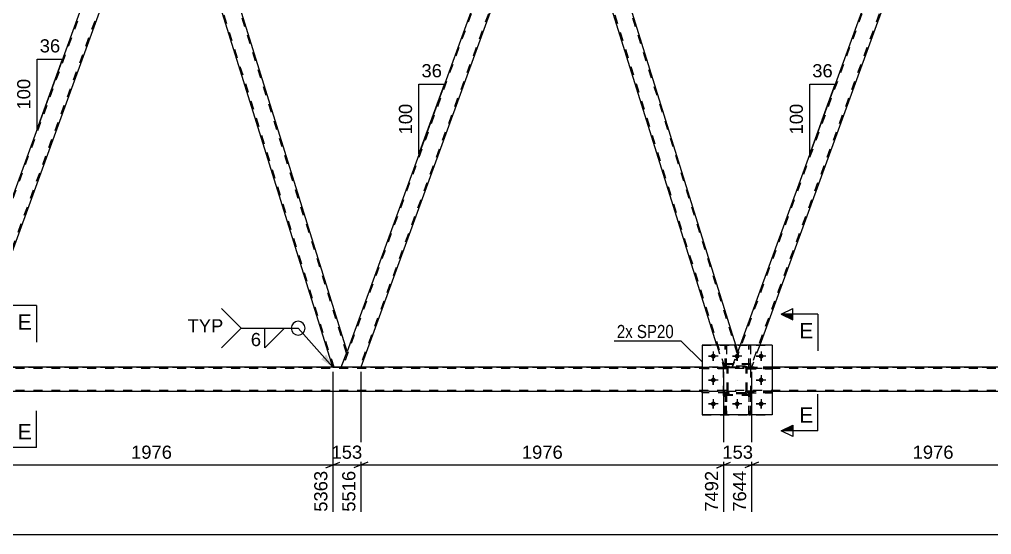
# Model space of a CAD drawing. Header units: millimetres. Extents: x 0 to 841, y 0 to 594.
# Drawn here: x 167.6 to 379.3, y 225.1 to 337.3 of the extents above; entities that cross this region are included whole.
import ezdxf

# ---------------------------------------------------------------- set-up
doc = ezdxf.new("R2010")
doc.units = ezdxf.units.MM
doc.linetypes.add('DXK_LINE_DOT2', pattern=[3.9198, 1.9599, -1.9599])
doc.linetypes.add('DXK_LINE_DOT3', pattern=[5.9187, 2.979, -0.9799, 0.9799, -0.9799])
doc.styles.add('Arial', font='arial.ttf', dxfattribs={"height": 0.2})
doc.styles.add('Arial Narrow', font='ARIALN.TTF', dxfattribs={"height": 0.2})

# ---------------------------------------------------------------- blocks, each defined once
blk = doc.blocks.new('Part-203724102-3115 - 2835')
at = {"color": 7, "linetype": 'DXK_LINE_DOT2'}
for p, q in [((326.93, 262.31), (320.93, 262.31)), ((320.93, 255.51), (320.93, 262.31)), ((326.93, 255.51), (326.93, 262.31)), ((326.93, 255.51), (320.93, 255.51))]:
    blk.add_line(p, q, dxfattribs=at)
blk = doc.blocks.new('Part-203724102-3117 - 2835')
at = {"color": 7, "linetype": 'DXK_LINE_DOT2'}
for p, q in [((321.29, 251.17), (321.29, 256.01)), ((321.29, 256.01), (321.61, 256.01)), ((321.29, 255.41), (321.61, 255.41)), ((321.61, 256.01), (321.61, 251.17)), ((321.61, 251.17), (321.29, 251.17))]:
    blk.add_line(p, q, dxfattribs=at)
blk = doc.blocks.new('Part-203724102-3119 - 2835')
at = {"color": 7, "linetype": 'DXK_LINE_DOT2'}
for p, q in [((321.29, 261.53), (321.29, 266.37)), ((321.29, 266.37), (321.61, 266.37)), ((321.61, 266.37), (321.61, 261.53)), ((321.29, 262.13), (321.61, 262.13)), ((321.61, 261.53), (321.29, 261.53))]:
    blk.add_line(p, q, dxfattribs=at)
blk = doc.blocks.new('Part-203724102-3125 - 2835')
at = {"color": 7, "linetype": 'DXK_LINE_DOT2'}
for p, q in [((321.73, 261.29), (321.77, 261.48)), ((321.77, 261.48), (321.73, 261.29)), ((321.73, 256.25), (321.73, 261.29)), ((321.97, 261.29), (321.99, 261.38)), ((321.97, 256.25), (321.97, 261.29)), ((321.99, 261.38), (322.04, 261.46)), ((322.03, 261.74), (322.21, 261.77)), ((322.21, 261.77), (322.03, 261.74)), ((322.04, 261.46), (322.12, 261.51)), ((322.12, 261.51), (322.21, 261.53)), ((325.65, 261.77), (322.21, 261.77)), ((322.21, 261.53), (325.65, 261.53)), ((325.65, 261.77), (325.84, 261.74)), ((325.84, 261.74), (325.65, 261.77)), ((325.65, 261.53), (325.75, 261.51)), ((325.75, 261.51), (325.82, 261.46)), ((325.82, 261.46), (325.88, 261.38)), ((325.88, 261.38), (325.89, 261.29)), ((325.89, 256.25), (325.89, 261.29)), ((326.1, 261.48), (326.13, 261.29)), ((326.13, 261.29), (326.1, 261.48)), ((326.13, 256.25), (326.13, 261.29)), ((321.77, 256.07), (321.73, 256.25)), ((321.73, 256.25), (321.77, 256.07)), ((321.99, 256.16), (321.97, 256.25)), ((325.89, 256.25), (325.88, 256.16)), ((326.13, 256.25), (326.1, 256.07)), ((326.1, 256.07), (326.13, 256.25)), ((322.04, 256.08), (321.99, 256.16)), ((322.21, 255.77), (322.03, 255.81)), ((322.03, 255.81), (322.21, 255.77)), ((322.12, 256.03), (322.04, 256.08)), ((322.21, 256.01), (322.12, 256.03)), ((325.65, 256.01), (322.21, 256.01)), ((325.65, 255.77), (322.21, 255.77)), ((325.75, 256.03), (325.65, 256.01)), ((325.84, 255.81), (325.65, 255.77)), ((325.65, 255.77), (325.84, 255.81)), ((325.82, 256.08), (325.75, 256.03)), ((325.88, 256.16), (325.82, 256.08))]:
    blk.add_line(p, q, dxfattribs=at)
at = {"color": 7, "linetype": 'DXK_LINE_DOT3'}
blk.add_line((323.93, 258.77), (323.93, 258.77), dxfattribs=at)
at = {"color": 7, "linetype": 'DXK_LINE_DOT2'}
for centre, start, end in [((322.21, 261.29), 112.5, 157.5), ((322.21, 261.29), 112.5, 157.5), ((325.65, 261.29), 22.5, 67.5), ((325.65, 261.29), 22.5, 67.5), ((322.21, 256.25), 202.5, 247.5), ((322.21, 256.25), 202.5, 247.5), ((325.65, 256.25), 292.5, 337.5), ((325.65, 256.25), 292.5, 337.5)]:
    blk.add_arc(centre, 0.48, start, end, dxfattribs=at)
blk = doc.blocks.new('Part-203724102-3133 - 2835')
at = {"color": 7, "linetype": 'DXK_LINE_DOT2'}
for p, q in [((326.13, 261.21), (326.13, 261.53)), ((326.13, 261.53), (331.53, 261.53)), ((331.53, 261.21), (326.13, 261.21)), ((326.73, 261.21), (326.73, 261.53)), ((331.53, 261.53), (331.53, 261.21))]:
    blk.add_line(p, q, dxfattribs=at)
blk = doc.blocks.new('Part-203724102-3028 - 2835')
at = {"color": 2, "linetype": 'Continuous'}
for p, q in [((200.94, 382.77), (199.39, 378.52)), ((202.25, 382.77), (200.94, 382.77)), ((238.96, 265.02), (202.25, 382.77)), ((235.85, 261.55), (199.39, 378.52)), ((237.69, 261.55), (238.96, 265.02))]:
    blk.add_line(p, q, dxfattribs=at)
at = {"color": 7, "linetype": 'DXK_LINE_DOT2'}
for p, q in [((238.82, 264.65), (202, 382.77)), ((236.1, 261.55), (199.53, 378.89)), ((235.85, 261.55), (237.69, 261.55))]:
    blk.add_line(p, q, dxfattribs=at)
blk = doc.blocks.new('Part-203724102-3033 - 2835')
at = {"color": 7, "linetype": 'DXK_LINE_DOT2'}
for p, q in [((367.2, 382.77), (323.08, 261.55)), ((370.95, 382.77), (326.83, 261.55)), ((367.2, 382.77), (367.22, 382.77)), ((371.21, 382.77), (369.66, 378.52)), ((324.58, 266.37), (322.83, 261.55)), ((328.84, 266.37), (327.08, 261.55)), ((327.08, 261.55), (322.83, 261.55))]:
    blk.add_line(p, q, dxfattribs=at)
at = {"color": 2, "linetype": 'Continuous'}
for p, q in [((366.95, 382.77), (324.58, 266.37)), ((366.95, 382.77), (371.21, 382.77)), ((369.66, 378.52), (328.84, 266.37))]:
    blk.add_line(p, q, dxfattribs=at)
blk = doc.blocks.new('Part-203724102-3143 - 2835')
at = {"color": 2, "linetype": 'Continuous'}
for p, q in [((331.53, 266.37), (316.33, 266.37)), ((316.33, 266.37), (316.33, 251.17)), ((331.53, 266.37), (331.53, 251.17)), ((331.53, 251.17), (316.33, 251.17))]:
    blk.add_line(p, q, dxfattribs=at)
blk = doc.blocks.new('Part-203724102-3048 - 2835')
at = {"color": 2, "linetype": 'Continuous'}
for p, q in [((371.21, 382.77), (369.66, 378.52)), ((372.52, 382.77), (371.21, 382.77)), ((409.23, 265.02), (372.52, 382.77)), ((406.12, 261.55), (369.66, 378.52)), ((407.96, 261.55), (409.23, 265.02))]:
    blk.add_line(p, q, dxfattribs=at)
at = {"color": 7, "linetype": 'DXK_LINE_DOT2'}
for p, q in [((409.09, 264.65), (372.27, 382.77)), ((406.37, 261.55), (369.79, 378.89)), ((406.12, 261.55), (407.96, 261.55))]:
    blk.add_line(p, q, dxfattribs=at)
blk = doc.blocks.new('Part-203724102-3053 - 2835')
at = {"color": 2, "linetype": 'Continuous'}
for p, q in [((286.07, 382.77), (284.52, 378.52)), ((287.39, 382.77), (286.07, 382.77)), ((323.67, 266.37), (287.39, 382.77)), ((319.48, 266.37), (284.52, 378.52))]:
    blk.add_line(p, q, dxfattribs=at)
at = {"color": 7, "linetype": 'DXK_LINE_DOT2'}
for p, q in [((323.96, 264.65), (287.14, 382.77)), ((321.23, 261.55), (284.66, 378.89)), ((319.48, 266.37), (320.98, 261.55)), ((322.83, 261.55), (324.09, 265.02)), ((324.09, 265.02), (323.67, 266.37)), ((320.98, 261.55), (322.83, 261.55))]:
    blk.add_line(p, q, dxfattribs=at)
blk = doc.blocks.new('Part-203724102-3063 - 2835')
at = {"color": 7, "linetype": 'DXK_LINE_DOT2'}
for p, q in [((152.81, 261.55), (196.94, 382.77)), ((156.56, 261.55), (200.68, 382.77)), ((196.68, 382.77), (196.53, 382.37)), ((200.43, 382.77), (196.68, 382.77)), ((196.94, 382.77), (196.95, 382.77)), ((200.94, 382.77), (199.39, 378.52)), ((152.56, 261.55), (154.32, 266.37)), ((156.82, 261.55), (158.57, 266.37)), ((156.82, 261.55), (152.56, 261.55))]:
    blk.add_line(p, q, dxfattribs=at)
at = {"color": 2, "linetype": 'Continuous'}
for p, q in [((154.32, 266.37), (196.53, 382.37)), ((200.43, 382.77), (200.42, 382.77)), ((200.94, 382.77), (200.43, 382.77)), ((158.57, 266.37), (199.39, 378.52))]:
    blk.add_line(p, q, dxfattribs=at)
blk = doc.blocks.new('Part-203724102-3068 - 2835')
at = {"color": 7, "linetype": 'DXK_LINE_DOT2'}
for p, q in [((282.07, 382.77), (237.95, 261.55)), ((285.82, 382.77), (241.7, 261.55)), ((282.07, 382.77), (282.09, 382.77)), ((286.07, 382.77), (284.52, 378.52)), ((237.69, 261.55), (238.96, 265.02)), ((241.95, 261.55), (237.69, 261.55))]:
    blk.add_line(p, q, dxfattribs=at)
at = {"color": 2, "linetype": 'Continuous'}
for p, q in [((281.81, 382.77), (238.96, 265.02)), ((286.07, 382.77), (281.81, 382.77)), ((284.52, 378.52), (241.95, 261.55))]:
    blk.add_line(p, q, dxfattribs=at)
blk = doc.blocks.new('Part-203724102-3114 - 2835')
at = {"color": 7, "linetype": 'DXK_LINE_DOT2'}
for p, q in [((326.93, 262.17), (320.93, 262.17)), ((320.93, 255.37), (320.93, 262.17)), ((326.93, 255.37), (326.93, 262.17)), ((326.93, 255.37), (320.93, 255.37))]:
    blk.add_line(p, q, dxfattribs=at)
blk = doc.blocks.new('Part-203724102-3116 - 2835')
at = {"color": 7, "linetype": 'DXK_LINE_DOT2'}
for p, q in [((321.73, 261.29), (321.77, 261.48)), ((321.77, 261.48), (321.73, 261.29)), ((321.73, 256.25), (321.73, 261.29)), ((321.97, 261.29), (321.99, 261.38)), ((321.97, 256.25), (321.97, 261.29)), ((321.99, 261.38), (322.04, 261.46)), ((322.03, 261.74), (322.21, 261.77)), ((322.21, 261.77), (322.03, 261.74)), ((322.04, 261.46), (322.12, 261.51)), ((322.12, 261.51), (322.21, 261.53)), ((325.65, 261.77), (322.21, 261.77)), ((322.21, 261.53), (325.65, 261.53)), ((325.65, 261.77), (325.84, 261.74)), ((325.84, 261.74), (325.65, 261.77)), ((325.65, 261.53), (325.75, 261.51)), ((325.75, 261.51), (325.82, 261.46)), ((325.82, 261.46), (325.88, 261.38)), ((325.88, 261.38), (325.89, 261.29)), ((325.89, 256.25), (325.89, 261.29)), ((326.1, 261.48), (326.13, 261.29)), ((326.13, 261.29), (326.1, 261.48)), ((326.13, 256.25), (326.13, 261.29)), ((321.77, 256.07), (321.73, 256.25)), ((321.73, 256.25), (321.77, 256.07)), ((321.99, 256.16), (321.97, 256.25)), ((325.89, 256.25), (325.88, 256.16)), ((326.13, 256.25), (326.1, 256.07)), ((326.1, 256.07), (326.13, 256.25)), ((322.04, 256.08), (321.99, 256.16)), ((322.21, 255.77), (322.03, 255.81)), ((322.03, 255.81), (322.21, 255.77)), ((322.12, 256.03), (322.04, 256.08)), ((322.21, 256.01), (322.12, 256.03)), ((325.65, 256.01), (322.21, 256.01)), ((325.65, 255.77), (322.21, 255.77)), ((325.75, 256.03), (325.65, 256.01)), ((325.84, 255.81), (325.65, 255.77)), ((325.65, 255.77), (325.84, 255.81)), ((325.82, 256.08), (325.75, 256.03)), ((325.88, 256.16), (325.82, 256.08))]:
    blk.add_line(p, q, dxfattribs=at)
at = {"color": 7, "linetype": 'DXK_LINE_DOT3'}
blk.add_line((323.93, 258.77), (323.93, 258.77), dxfattribs=at)
at = {"color": 7, "linetype": 'DXK_LINE_DOT2'}
for centre, start, end in [((322.21, 261.29), 112.5, 157.5), ((322.21, 261.29), 112.5, 157.5), ((325.65, 261.29), 22.5, 67.5), ((325.65, 261.29), 22.5, 67.5), ((322.21, 256.25), 202.5, 247.5), ((322.21, 256.25), 202.5, 247.5), ((325.65, 256.25), 292.5, 337.5), ((325.65, 256.25), 292.5, 337.5)]:
    blk.add_arc(centre, 0.48, start, end, dxfattribs=at)
blk = doc.blocks.new('Part-203724102-3118 - 2835')
at = {"color": 7, "linetype": 'DXK_LINE_DOT2'}
for p, q in [((326.49, 251.17), (326.49, 256.01)), ((326.49, 256.01), (326.81, 256.01)), ((326.49, 255.41), (326.81, 255.41)), ((326.81, 256.01), (326.81, 251.17)), ((326.81, 251.17), (326.49, 251.17))]:
    blk.add_line(p, q, dxfattribs=at)
blk = doc.blocks.new('Part-203724102-3120 - 2835')
at = {"color": 7, "linetype": 'DXK_LINE_DOT2'}
for p, q in [((326.49, 261.53), (326.49, 266.37)), ((326.49, 266.37), (326.81, 266.37)), ((326.81, 266.37), (326.81, 261.53)), ((326.49, 262.13), (326.81, 262.13)), ((326.81, 261.53), (326.49, 261.53))]:
    blk.add_line(p, q, dxfattribs=at)
blk = doc.blocks.new('Part-203724102-3121 - 2835')
at = {"color": 7, "linetype": 'DXK_LINE_DOT2'}
for p, q in [((321.73, 256.33), (316.33, 256.33)), ((316.33, 256.33), (316.33, 256.01)), ((321.13, 256.01), (321.13, 256.33)), ((321.73, 256.01), (321.73, 256.33)), ((321.73, 256.01), (316.33, 256.01))]:
    blk.add_line(p, q, dxfattribs=at)
blk = doc.blocks.new('Part-203724102-3122 - 2835')
at = {"color": 7, "linetype": 'DXK_LINE_DOT2'}
for p, q in [((321.73, 261.53), (316.33, 261.53)), ((316.33, 261.53), (316.33, 261.21)), ((321.73, 261.21), (316.33, 261.21)), ((321.13, 261.21), (321.13, 261.53)), ((321.73, 261.21), (321.73, 261.53))]:
    blk.add_line(p, q, dxfattribs=at)
blk = doc.blocks.new('Part-203724102-3123 - 2835')
at = {"color": 7, "linetype": 'DXK_LINE_DOT2'}
for p, q in [((331.53, 256.33), (326.13, 256.33)), ((326.13, 256.33), (326.13, 256.01)), ((326.73, 256.01), (326.73, 256.33)), ((331.53, 256.01), (331.53, 256.33)), ((326.13, 256.01), (331.53, 256.01))]:
    blk.add_line(p, q, dxfattribs=at)
blk = doc.blocks.new('Part-203724102-3124 - 2835')
at = {"color": 7, "linetype": 'DXK_LINE_DOT2'}
for p, q in [((331.53, 261.53), (326.13, 261.53)), ((326.13, 261.53), (326.13, 261.21)), ((326.13, 261.21), (331.53, 261.21)), ((326.73, 261.21), (326.73, 261.53)), ((331.53, 261.21), (331.53, 261.53))]:
    blk.add_line(p, q, dxfattribs=at)
blk = doc.blocks.new('Part-203724102-3126 - 2835')
at = {"color": 7, "linetype": 'DXK_LINE_DOT2'}
for p, q in [((321.61, 256.01), (321.29, 256.01)), ((321.29, 256.01), (321.29, 251.17)), ((321.29, 255.41), (321.61, 255.41)), ((321.61, 251.17), (321.61, 256.01)), ((321.29, 251.17), (321.61, 251.17))]:
    blk.add_line(p, q, dxfattribs=at)
blk = doc.blocks.new('Part-203724102-3127 - 2835')
at = {"color": 7, "linetype": 'DXK_LINE_DOT2'}
for p, q in [((326.81, 256.01), (326.49, 256.01)), ((326.49, 256.01), (326.49, 251.17)), ((326.49, 255.41), (326.81, 255.41)), ((326.81, 251.17), (326.81, 256.01)), ((326.49, 251.17), (326.81, 251.17))]:
    blk.add_line(p, q, dxfattribs=at)
blk = doc.blocks.new('Part-203724102-3128 - 2835')
at = {"color": 2, "linetype": 'Continuous'}
for p, q in [((321.29, 266.37), (321.29, 266.37)), ((321.61, 266.37), (321.29, 266.37)), ((321.61, 266.37), (321.61, 266.37))]:
    blk.add_line(p, q, dxfattribs=at)
at = {"color": 7, "linetype": 'DXK_LINE_DOT2'}
for p, q in [((321.29, 261.53), (321.29, 266.37)), ((321.61, 261.53), (321.61, 266.37)), ((321.29, 262.13), (321.61, 262.13)), ((321.61, 261.53), (321.29, 261.53))]:
    blk.add_line(p, q, dxfattribs=at)
blk = doc.blocks.new('Part-203724102-3129 - 2835')
at = {"color": 2, "linetype": 'Continuous'}
for p, q in [((326.49, 266.37), (326.49, 266.37)), ((326.81, 266.37), (326.49, 266.37)), ((326.81, 266.37), (326.81, 266.37))]:
    blk.add_line(p, q, dxfattribs=at)
at = {"color": 7, "linetype": 'DXK_LINE_DOT2'}
for p, q in [((326.49, 261.53), (326.49, 266.37)), ((326.81, 261.53), (326.81, 266.37)), ((326.49, 262.13), (326.81, 262.13)), ((326.81, 261.53), (326.49, 261.53))]:
    blk.add_line(p, q, dxfattribs=at)
blk = doc.blocks.new('Part-203724102-3130 - 2835')
at = {"color": 7, "linetype": 'DXK_LINE_DOT2'}
for p, q in [((321.73, 256.33), (316.33, 256.33)), ((316.33, 256.01), (316.33, 256.33)), ((321.13, 256.01), (321.13, 256.33)), ((321.73, 256.33), (321.73, 256.01)), ((321.73, 256.01), (316.33, 256.01))]:
    blk.add_line(p, q, dxfattribs=at)
blk = doc.blocks.new('Part-203724102-3131 - 2835')
at = {"color": 7, "linetype": 'DXK_LINE_DOT2'}
for p, q in [((321.73, 261.53), (316.33, 261.53)), ((316.33, 261.21), (316.33, 261.53)), ((321.73, 261.21), (316.33, 261.21)), ((321.13, 261.21), (321.13, 261.53)), ((321.73, 261.53), (321.73, 261.21))]:
    blk.add_line(p, q, dxfattribs=at)
blk = doc.blocks.new('Part-203724102-3132 - 2835')
at = {"color": 7, "linetype": 'DXK_LINE_DOT2'}
for p, q in [((326.13, 256.01), (326.13, 256.33)), ((326.13, 256.33), (331.53, 256.33)), ((326.73, 256.01), (326.73, 256.33)), ((331.53, 256.33), (331.53, 256.01)), ((331.53, 256.01), (326.13, 256.01))]:
    blk.add_line(p, q, dxfattribs=at)
blk = doc.blocks.new('Part-203724102-3138 - 2835')
at = {"color": 7, "linetype": 'DXK_LINE_DOT2'}
for p, q in [((316.33, 266.37), (331.53, 266.37)), ((316.33, 266.37), (316.33, 251.17)), ((331.53, 266.37), (331.53, 251.17)), ((316.33, 251.17), (331.53, 251.17))]:
    blk.add_line(p, q, dxfattribs=at)
blk = doc.blocks.new('Part-203724102-3412 - 2835')
at = {"color": 7, "linetype": 'DXK_LINE_DOT2'}
for p, q in [((733.09, 261.31), (59.43, 261.31)), ((146.06, 261.55), (733.09, 261.55)), ((331.53, 261.55), (316.33, 261.55)), ((733.09, 256.51), (59.43, 256.51)), ((331.53, 256.27), (316.33, 256.27))]:
    blk.add_line(p, q, dxfattribs=at)
at = {"color": 2, "linetype": 'Continuous'}
for p, q in [((316.33, 261.55), (161.26, 261.55)), ((571.75, 261.55), (331.53, 261.55)), ((316.33, 256.27), (161.26, 256.27)), ((571.75, 256.27), (331.53, 256.27))]:
    blk.add_line(p, q, dxfattribs=at)
blk = doc.blocks.new('Bolt-203724102-3418 - 2835')
at = {"color": 1, "linetype": 'Continuous'}
for p, q in [((318.73, 265.01), (318.73, 264.32)), ((323.93, 265.01), (323.93, 264.32)), ((329.13, 265.01), (329.13, 264.32)), ((317.69, 263.97), (318.39, 263.97)), ((318.73, 262.93), (318.73, 263.63)), ((319.77, 263.97), (319.08, 263.97)), ((322.89, 263.97), (323.59, 263.97)), ((323.93, 262.93), (323.93, 263.63)), ((324.97, 263.97), (324.28, 263.97)), ((328.09, 263.97), (328.79, 263.97)), ((329.13, 262.93), (329.13, 263.63)), ((330.17, 263.97), (329.48, 263.97)), ((317.69, 258.77), (318.39, 258.77)), ((318.73, 259.81), (318.73, 259.12)), ((318.73, 257.73), (318.73, 258.43)), ((319.77, 258.77), (319.08, 258.77)), ((328.09, 258.77), (328.79, 258.77)), ((329.13, 259.81), (329.13, 259.12)), ((329.13, 257.73), (329.13, 258.43)), ((330.17, 258.77), (329.48, 258.77)), ((318.73, 254.61), (318.73, 253.92)), ((323.93, 254.61), (323.93, 253.92)), ((329.13, 254.61), (329.13, 253.92)), ((317.69, 253.57), (318.39, 253.57)), ((318.73, 252.53), (318.73, 253.23)), ((319.77, 253.57), (319.08, 253.57)), ((322.89, 253.57), (323.59, 253.57)), ((323.93, 252.53), (323.93, 253.23)), ((324.97, 253.57), (324.28, 253.57)), ((328.09, 253.57), (328.79, 253.57)), ((329.13, 252.53), (329.13, 253.23)), ((330.17, 253.57), (329.48, 253.57))]:
    blk.add_line(p, q, dxfattribs=at)
blk = doc.blocks.new('Bolt-203724102-3419 - 2835')
at = {"linetype": 'Continuous'}
for points in [[(319.25, 263.97, -1), (318.21, 263.97, -1)], [(324.45, 263.97, -1), (323.41, 263.97, -1)], [(329.65, 263.97, -1), (328.61, 263.97, -1)], [(319.25, 258.77, -1), (318.21, 258.77, -1)], [(329.65, 258.77, -1), (328.61, 258.77, -1)], [(319.25, 253.57, -1), (318.21, 253.57, -1)], [(324.45, 253.57, -1), (323.41, 253.57, -1)], [(329.65, 253.57, -1), (328.61, 253.57, -1)]]:
    blk.add_hatch(color=1, dxfattribs=at).paths.add_polyline_path(points)
at = {"color": 1, "linetype": 'Continuous'}
for p, q in [((318.73, 265.01), (318.73, 262.93)), ((323.93, 265.01), (323.93, 262.93)), ((329.13, 265.01), (329.13, 262.93)), ((319.77, 263.97), (317.69, 263.97)), ((324.97, 263.97), (322.89, 263.97)), ((330.17, 263.97), (328.09, 263.97)), ((319.77, 258.77), (317.69, 258.77)), ((318.73, 259.81), (318.73, 257.73)), ((330.17, 258.77), (328.09, 258.77)), ((329.13, 259.81), (329.13, 257.73)), ((318.73, 254.61), (318.73, 252.53)), ((323.93, 254.61), (323.93, 252.53)), ((329.13, 254.61), (329.13, 252.53)), ((319.77, 253.57), (317.69, 253.57)), ((324.97, 253.57), (322.89, 253.57)), ((330.17, 253.57), (328.09, 253.57))]:
    blk.add_line(p, q, dxfattribs=at)
blk = doc.blocks.new('StraightDimension-203724102-3620 - 2835')
at = {"color": 7, "linetype": 'Continuous'}
for p, q in [((241.95, 260.55), (241.95, 230.07)), ((320.98, 260.55), (320.98, 230.07)), ((243.45, 240.86), (240.45, 239.66)), ((241.95, 240.26), (320.98, 240.26)), ((319.48, 239.66), (322.48, 240.86))]:
    blk.add_line(p, q, dxfattribs=at)
at = {"color": 0}
blk.add_wipeout([(286.51, 241.01), (286.51, 245.21), (276.42, 245.21), (276.42, 241.01)], dxfattribs=at)
at = {"color": 0, "linetype": 'Continuous'}
blk.add_wipeout([(320.38, 239.56), (316.18, 239.56), (316.18, 229.47), (320.38, 229.47)], dxfattribs=at)
at = {"color": 3, "style": 'Arial'}
blk.add_text('1976', height=2.865, dxfattribs=at).set_placement((277.02, 241.61))
at = {"color": 3, "linetype": 'Continuous', "style": 'Arial'}
blk.add_text('7492', height=2.865, rotation=90.0002, dxfattribs=at).set_placement((319.78, 230.07))
blk = doc.blocks.new('StraightDimension-203724102-3638 - 2835')
at = {"color": 7, "linetype": 'Continuous'}
for p, q in [((235.85, 260.55), (235.85, 230.07)), ((241.95, 260.55), (241.95, 230.07)), ((234.35, 239.66), (237.35, 240.86)), ((235.85, 240.26), (241.95, 240.26)), ((243.45, 240.86), (240.45, 239.66))]:
    blk.add_line(p, q, dxfattribs=at)
at = {"color": 0}
blk.add_wipeout([(242.84, 241.01), (242.84, 245.21), (234.96, 245.21), (234.96, 241.01)], dxfattribs=at)
at = {"color": 0, "linetype": 'Continuous'}
blk.add_wipeout([(241.35, 239.56), (237.15, 239.56), (237.15, 229.47), (241.35, 229.47)], dxfattribs=at)
at = {"color": 3, "style": 'Arial'}
blk.add_text('153', height=2.865, dxfattribs=at).set_placement((235.56, 241.61))
at = {"color": 3, "linetype": 'Continuous', "style": 'Arial'}
blk.add_text('5516', height=2.865, rotation=90.0002, dxfattribs=at).set_placement((240.75, 230.07))
blk = doc.blocks.new('AngleDimension-203724102-4279 - 2835')
at = {"color": 7, "linetype": 'Continuous'}
for p, q in [((171.44, 328.65), (176.98, 328.65)), ((171.44, 313.43), (176.98, 328.65)), ((171.44, 313.43), (171.44, 328.65)), ((172.49, 316.31), (176.98, 328.65))]:
    blk.add_line(p, q, dxfattribs=at)
at = {"color": 0}
for points in [[(177.04, 329.55), (177.04, 333.75), (171.39, 333.75), (171.39, 329.55)], [(170.54, 324.98), (166.34, 324.98), (166.34, 317.11), (170.54, 317.11)]]:
    blk.add_wipeout(points, dxfattribs=at)
at = {"color": 3, "style": 'Arial'}
blk.add_text('36', height=2.865, dxfattribs=at).set_placement((171.99, 330.15))
blk.add_text('100', height=2.865, rotation=90.0002, dxfattribs=at).set_placement((169.94, 317.71))
blk = doc.blocks.new('StraightDimension-203724102-3656 - 2835')
at = {"color": 7, "linetype": 'Continuous'}
for p, q in [((156.82, 260.55), (156.82, 230.07)), ((235.85, 260.55), (235.85, 230.07)), ((158.32, 240.86), (155.32, 239.66)), ((156.82, 240.26), (235.85, 240.26)), ((234.35, 239.66), (237.35, 240.86))]:
    blk.add_line(p, q, dxfattribs=at)
at = {"color": 0}
blk.add_wipeout([(201.38, 241.01), (201.38, 245.21), (191.29, 245.21), (191.29, 241.01)], dxfattribs=at)
at = {"color": 0, "linetype": 'Continuous'}
blk.add_wipeout([(235.25, 239.56), (231.05, 239.56), (231.05, 229.47), (235.25, 229.47)], dxfattribs=at)
at = {"color": 3, "style": 'Arial'}
blk.add_text('1976', height=2.865, dxfattribs=at).set_placement((191.89, 241.61))
at = {"color": 3, "linetype": 'Continuous', "style": 'Arial'}
blk.add_text('5363', height=2.865, rotation=90.0002, dxfattribs=at).set_placement((234.65, 230.07))
blk = doc.blocks.new('StraightDimension-203724102-3859 - 2835')
at = {"color": 7, "linetype": 'Continuous'}
blk.add_line((50.81, 225.09), (777.38, 225.09), dxfattribs=at)
blk = doc.blocks.new('StraightDimension-203724102-3584 - 2835')
at = {"color": 7, "linetype": 'Continuous'}
for p, q in [((327.08, 260.55), (327.08, 230.07)), ((406.12, 260.55), (406.12, 230.07)), ((328.58, 240.86), (325.58, 239.66)), ((327.08, 240.26), (406.12, 240.26)), ((404.62, 239.66), (407.62, 240.86))]:
    blk.add_line(p, q, dxfattribs=at)
at = {"color": 0}
blk.add_wipeout([(371.65, 241.01), (371.65, 245.21), (361.55, 245.21), (361.55, 241.01)], dxfattribs=at)
at = {"color": 0, "linetype": 'Continuous'}
blk.add_wipeout([(405.52, 239.56), (401.32, 239.56), (401.32, 229.47), (405.52, 229.47)], dxfattribs=at)
at = {"color": 3, "style": 'Arial'}
blk.add_text('1976', height=2.865, dxfattribs=at).set_placement((362.15, 241.61))
at = {"color": 3, "linetype": 'Continuous', "style": 'Arial'}
blk.add_text('9620', height=2.865, rotation=90.0002, dxfattribs=at).set_placement((404.92, 230.07))
blk = doc.blocks.new('StraightDimension-203724102-3602 - 2835')
at = {"color": 7, "linetype": 'Continuous'}
for p, q in [((320.98, 260.55), (320.98, 230.07)), ((327.08, 260.55), (327.08, 230.07)), ((319.48, 239.66), (322.48, 240.86)), ((320.98, 240.26), (327.08, 240.26)), ((328.58, 240.86), (325.58, 239.66))]:
    blk.add_line(p, q, dxfattribs=at)
at = {"color": 0}
blk.add_wipeout([(327.97, 241.01), (327.97, 245.21), (320.1, 245.21), (320.1, 241.01)], dxfattribs=at)
at = {"color": 0, "linetype": 'Continuous'}
blk.add_wipeout([(326.48, 239.56), (322.28, 239.56), (322.28, 229.47), (326.48, 229.47)], dxfattribs=at)
at = {"color": 3, "style": 'Arial'}
blk.add_text('153', height=2.865, dxfattribs=at).set_placement((320.7, 241.61))
at = {"color": 3, "linetype": 'Continuous', "style": 'Arial'}
blk.add_text('7644', height=2.865, rotation=90.0002, dxfattribs=at).set_placement((325.88, 230.07))
blk = doc.blocks.new('AngleDimension-203724102-4486 - 2835')
at = {"color": 7, "linetype": 'Continuous'}
for p, q in [((254.6, 323.23), (260.14, 323.23)), ((254.6, 308.01), (260.14, 323.23)), ((254.6, 308.01), (254.6, 323.23)), ((257.32, 315.47), (260.14, 323.23))]:
    blk.add_line(p, q, dxfattribs=at)
at = {"color": 0}
for points in [[(260.2, 324.13), (260.2, 328.33), (254.55, 328.33), (254.55, 324.13)], [(253.7, 319.55), (249.5, 319.55), (249.5, 311.68), (253.7, 311.68)]]:
    blk.add_wipeout(points, dxfattribs=at)
at = {"color": 3, "style": 'Arial'}
blk.add_text('36', height=2.865, dxfattribs=at).set_placement((255.15, 324.73))
blk.add_text('100', height=2.865, rotation=90.0002, dxfattribs=at).set_placement((253.1, 312.28))
blk = doc.blocks.new('AngleDimension-203724102-4542 - 2835')
at = {"color": 7, "linetype": 'Continuous'}
for p, q in [((339.74, 323.23), (345.28, 323.23)), ((339.74, 308.01), (345.28, 323.23)), ((339.74, 308.01), (339.74, 323.23)), ((342.45, 315.47), (345.28, 323.23))]:
    blk.add_line(p, q, dxfattribs=at)
at = {"color": 0}
for points in [[(345.33, 324.13), (345.33, 328.33), (339.68, 328.33), (339.68, 324.13)], [(338.84, 319.55), (334.64, 319.55), (334.64, 311.68), (338.84, 311.68)]]:
    blk.add_wipeout(points, dxfattribs=at)
at = {"color": 3, "style": 'Arial'}
blk.add_text('36', height=2.865, dxfattribs=at).set_placement((340.28, 324.73))
blk.add_text('100', height=2.865, rotation=90.0002, dxfattribs=at).set_placement((338.24, 312.28))
blk = doc.blocks.new('SectionMark-203724102-4684 - 2835')
at = {"linetype": 'Continuous'}
for points in [[(165.76, 274.99), (165.76, 273.74), (163.26, 274.99)], [(165.76, 245.33), (165.76, 244.08), (163.26, 244.08)]]:
    blk.add_hatch(color=6, dxfattribs=at).paths.add_polyline_path(points)
at = {"color": 6, "linetype": 'Continuous'}
for p, q in [((163.26, 274.99), (165.76, 276.24)), ((165.76, 273.74), (165.76, 276.24)), ((171.26, 274.99), (163.26, 274.99)), ((163.26, 274.99), (165.76, 273.74)), ((163.26, 244.08), (165.76, 245.33)), ((171.26, 244.08), (163.26, 244.08)), ((165.76, 242.83), (163.26, 244.08)), ((165.76, 245.33), (165.76, 242.83))]:
    blk.add_line(p, q, dxfattribs=at)
at = {"color": 0, "linetype": 'Continuous'}
for points in [[(170.26, 269.74), (170.26, 273.24), (167.15, 273.24), (167.15, 269.74)], [(170.26, 245.83), (170.26, 249.33), (167.15, 249.33), (167.15, 245.83)]]:
    blk.add_wipeout(points, dxfattribs=at)
at = {"color": 6, "linetype": 'Continuous'}
for p, q in [((171.26, 274.99), (171.26, 266.99)), ((171.26, 244.08), (171.26, 252.08))]:
    blk.add_line(p, q, dxfattribs=at)
at = {"color": 3, "linetype": 'Continuous', "style": 'Arial'}
for p in [(167.15, 269.74), (167.15, 245.83)]:
    blk.add_text('E', height=3.34, dxfattribs=at).set_placement(p)
blk = doc.blocks.new('WeldMark-203724102-16172 - 2835')
at = {"linetype": 'Continuous'}
blk.add_hatch(color=30, dxfattribs=at).paths.add_polyline_path([(234.42, 264.29), (235.85, 261.55), (233.3, 263.29)])
at = {"color": 3, "linetype": 'Continuous'}
for q in [(211.58, 274.35), (211.58, 265.78)]:
    blk.add_line((215.87, 270.06), q, dxfattribs=at)
at = {"color": 30, "linetype": 'Continuous'}
blk.add_line((235.85, 261.55), (228.29, 270.06), dxfattribs=at)
at = {"color": 3, "linetype": 'Continuous'}
for start, end in [(90, 270), (270, 90)]:
    blk.add_arc((228.29, 270.06), 1.5, start, end, dxfattribs=at)
at = {"color": 0}
blk.add_wipeout([(220.39, 265.96), (220.39, 269.36), (217.77, 269.36), (217.77, 265.96)], dxfattribs=at)
at = {"color": 30, "linetype": 'Continuous'}
blk.add_line((215.87, 270.06), (228.29, 270.06), dxfattribs=at)
at = {"color": 3, "linetype": 'Continuous'}
for p, q in [((221.05, 270.06), (225.34, 270.06)), ((225.34, 270.06), (221.05, 265.78)), ((221.05, 265.78), (221.05, 270.06))]:
    blk.add_line(p, q, dxfattribs=at)
at = {"color": 3, "style": 'Arial'}
blk.add_text('6', height=2.87, dxfattribs=at).set_placement((217.97, 266.16))
at = {"color": 0, "linetype": 'Continuous'}
blk.add_wipeout([(211.97, 269.16), (211.97, 272.16), (204.19, 272.16), (204.19, 269.16)], dxfattribs=at)
blk.add_wipeout([(211.97, 269.16), (211.97, 272.16), (204.19, 272.16), (204.19, 269.16)], dxfattribs=at)
at = {"color": 3, "linetype": 'Continuous', "style": 'Arial'}
blk.add_text('TYP', height=2.865, dxfattribs=at).set_placement((204.19, 269.16))
blk = doc.blocks.new('MarkSet-203724102-4720 - 2835')
at = {"color": 30, "linetype": 'Continuous'}
blk.add_line((316.33, 262.72), (311.62, 267.31), dxfattribs=at)
at = {"color": 0}
blk.add_wipeout([(301.18, 267.91), (301.18, 270.91), (297.71, 270.91), (297.71, 267.91)], dxfattribs=at)
blk.add_wipeout([(301.18, 267.91), (301.18, 270.91), (297.71, 270.91), (297.71, 267.91)], dxfattribs=at)
blk.add_wipeout([(310.12, 267.91), (310.12, 270.91), (302.08, 270.91), (302.08, 267.91)], dxfattribs=at)
blk.add_wipeout([(310.12, 267.91), (310.12, 270.91), (302.08, 270.91), (302.08, 267.91)], dxfattribs=at)
at = {"color": 30, "linetype": 'Continuous'}
blk.add_line((297.11, 267.31), (311.62, 267.31), dxfattribs=at)
at = {"color": 3, "style": 'Arial Narrow'}
for s, p in [('2x', (297.71, 267.91)), ('SP20', (302.08, 267.91))]:
    blk.add_text(s, height=2.863, dxfattribs=at).set_placement(p)
blk = doc.blocks.new('SectionMark-203724102-15352 - 2835')
at = {"linetype": 'Continuous'}
for points in [[(336.03, 273.12), (336.03, 271.87), (333.53, 273.12)], [(336.03, 248.96), (336.03, 247.71), (333.53, 247.71)]]:
    blk.add_hatch(color=6, dxfattribs=at).paths.add_polyline_path(points)
at = {"color": 6, "linetype": 'Continuous'}
for p, q in [((333.53, 273.12), (336.03, 274.37)), ((336.03, 271.87), (336.03, 274.37)), ((341.53, 273.12), (333.53, 273.12)), ((333.53, 273.12), (336.03, 271.87)), ((333.53, 247.71), (336.03, 248.96)), ((336.03, 248.96), (336.03, 246.46)), ((341.53, 247.71), (333.53, 247.71)), ((336.03, 246.46), (333.53, 247.71))]:
    blk.add_line(p, q, dxfattribs=at)
at = {"color": 0, "linetype": 'Continuous'}
for points in [[(340.53, 267.87), (340.53, 271.37), (337.42, 271.37), (337.42, 267.87)], [(340.53, 249.46), (340.53, 252.96), (337.42, 252.96), (337.42, 249.46)]]:
    blk.add_wipeout(points, dxfattribs=at)
at = {"color": 6, "linetype": 'Continuous'}
for p, q in [((341.53, 273.12), (341.53, 265.12)), ((341.53, 247.71), (341.53, 255.71))]:
    blk.add_line(p, q, dxfattribs=at)
at = {"color": 3, "linetype": 'Continuous', "style": 'Arial'}
for p in [(337.42, 267.87), (337.42, 249.46)]:
    blk.add_text('E', height=3.34, dxfattribs=at).set_placement(p)

msp = doc.modelspace()

# ---------------------------------------------------------------- block references
for name in ['Part-203724102-3063 - 2835', 'Part-203724102-3028 - 2835', 'Part-203724102-3068 - 2835', 'Part-203724102-3053 - 2835', 'Part-203724102-3033 - 2835', 'Part-203724102-3048 - 2835', 'Part-203724102-3143 - 2835', 'Part-203724102-3138 - 2835', 'Bolt-203724102-3418 - 2835', 'Bolt-203724102-3419 - 2835', 'Part-203724102-3119 - 2835', 'Part-203724102-3128 - 2835', 'Part-203724102-3120 - 2835', 'Part-203724102-3129 - 2835', 'Part-203724102-3412 - 2835', 'Part-203724102-3122 - 2835', 'Part-203724102-3131 - 2835', 'Part-203724102-3115 - 2835', 'Part-203724102-3114 - 2835', 'Part-203724102-3125 - 2835', 'Part-203724102-3116 - 2835', 'Part-203724102-3133 - 2835', 'Part-203724102-3124 - 2835', 'Part-203724102-3121 - 2835', 'Part-203724102-3130 - 2835', 'Part-203724102-3123 - 2835', 'Part-203724102-3132 - 2835', 'Part-203724102-3117 - 2835', 'Part-203724102-3126 - 2835', 'Part-203724102-3118 - 2835', 'Part-203724102-3127 - 2835']:
    msp.add_blockref(name, (0, 0))

# ---------------------------------------------------------------- next in the draw order: block references
for name in ['AngleDimension-203724102-4279 - 2835', 'StraightDimension-203724102-3620 - 2835']:
    msp.add_blockref(name, (0, 0))

# ---------------------------------------------------------------- next in the draw order: block references
msp.add_blockref('StraightDimension-203724102-3638 - 2835', (0, 0))

# ---------------------------------------------------------------- next in the draw order: block references
msp.add_blockref('StraightDimension-203724102-3656 - 2835', (0, 0))

# ---------------------------------------------------------------- next in the draw order: block references
msp.add_blockref('StraightDimension-203724102-3859 - 2835', (0, 0))

# ---------------------------------------------------------------- next in the draw order: block references
for name in ['AngleDimension-203724102-4486 - 2835', 'AngleDimension-203724102-4542 - 2835', 'SectionMark-203724102-4684 - 2835', 'WeldMark-203724102-16172 - 2835', 'MarkSet-203724102-4720 - 2835', 'StraightDimension-203724102-3584 - 2835']:
    msp.add_blockref(name, (0, 0))

# ---------------------------------------------------------------- next in the draw order: block references
for name in ['SectionMark-203724102-15352 - 2835', 'StraightDimension-203724102-3602 - 2835']:
    msp.add_blockref(name, (0, 0))

doc.saveas('drawing.dxf')
